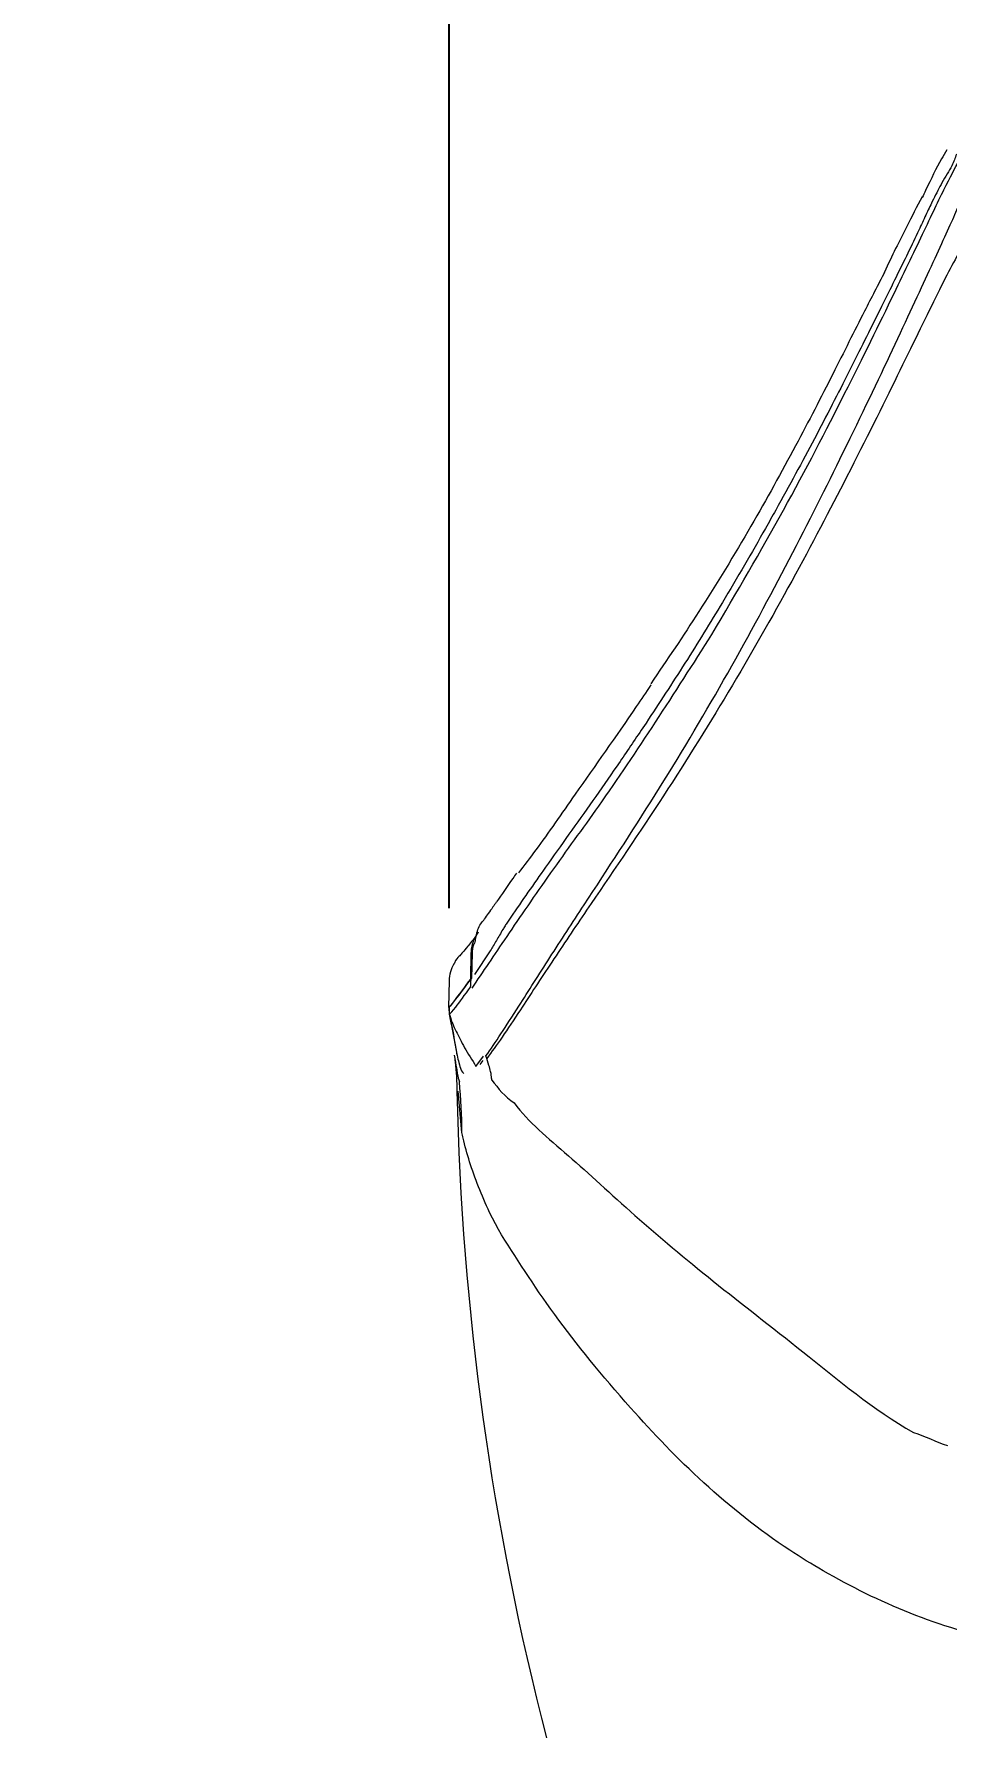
# Model space of a CAD drawing. Header units: inches. Extents: x 2.3 to 15.7, y 0.2 to 14.5.
# Drawn here: x 2.378 to 3.17, y 11.957 to 13.434 of the extents above; entities that cross this region are included whole.
import ezdxf

# ---------------------------------------------------------------- set-up
doc = ezdxf.new("R2010")
doc.units = ezdxf.units.IN
doc.header["$MEASUREMENT"] = 0
doc.header["$PDSIZE"] = -1
doc.layers.add('Dim', color=1, linetype='Continuous')
doc.layers.add('Object', color=4, linetype='Continuous')
doc.styles.get("Standard").update_dxf_attribs({"font": 'romans.shx'})
doc.dimstyles.get("Standard").update_dxf_attribs({"dimtxt": 0.125, "dimasz": 0.18, "dimexe": 0.06, "dimexo": 0.0625, "dimgap": 0.09, "dimtad": 0, "dimtih": 1, "dimtoh": 1, "dimdec": 4, "dimlfac": 2, "dimzin": 0, "dimdsep": 46, "dimlunit": 5, "dimtxsty": 'Standard', "dimcen": 0.09, "dimadec": 0, "dimazin": 0, "dimtfac": 1, "dimtdec": 4, "dimtofl": 0, "dimtmove": 0, "dimatfit": 1, "dimfxl": 0, "dimfrac": 2, "dimtolj": 1, "dimtzin": 0, "dimarcsym": 0})

# ---------------------------------------------------------------- blocks, each defined once
blk = doc.blocks.new('*D2')
at = {"layer": 'Defpoints', "color": 0}
for p in [(4.1273, 14.1706), (2.7379, 12.614), (4.1273, 12.6138)]:
    blk.add_point(p, dxfattribs=at)
at = {"layer": 'Dim', "color": 0, "lineweight": -2}
for p, q in [((2.7379, 12.6765), (2.7379, 14.2306)), ((4.1273, 12.6763), (4.1273, 14.2306)), ((2.5579, 14.1706), (2.3779, 14.1706)), ((4.3073, 14.1706), (4.4873, 14.1706))]:
    blk.add_line(p, q, dxfattribs=at)
at = {"layer": 'Dim', "color": 0}
for points in [[(2.5579, 14.2006), (2.5579, 14.1406), (2.7379, 14.1706)], [(4.3073, 14.2006), (4.3073, 14.1406), (4.1273, 14.1706)]]:
    blk.add_solid(points, dxfattribs=at)
at = {"layer": 'Dim', "color": 0, "insert": (3.3976, 14.1706), "char_height": 0.125, "attachment_point": 5}
blk.add_mtext('\\A1;2 3/4\\P [70mm]', dxfattribs=at)

msp = doc.modelspace()

# ---------------------------------------------------------------- linework, layer by layer
at = {"layer": 'Object', "color": 4, "linetype": 'Continuous', "lineweight": 15}
for p, q in [((3.165275, 13.305358), (3.164555, 13.304061)), ((3.145299, 13.264361), (3.144192, 13.262011)), ((3.112968, 13.198227), (3.111039, 13.194341)), ((2.90865, 12.837088), (2.904472, 12.830813)), ((2.791377, 12.668784), (2.788471, 12.664356)), ((2.756586, 12.615402), (2.756945, 12.637446)), ((2.757776, 12.637446), (2.75742, 12.615601)), ((2.773567, 12.63962), (2.759901, 12.619202)), ((2.756739, 12.611742), (2.756866, 12.615539)), ((2.737885, 12.614003), (2.737474, 12.590498)), ((2.737642, 12.590496), (2.737476, 12.590496)), ((2.737638, 12.590496), (2.737963, 12.584288)), ((2.737809, 12.590647), (2.737642, 12.590496)), ((2.737642, 12.590496), (2.737647, 12.590496)), ((2.738125, 12.584615), (2.737809, 12.590647)), ((2.738096, 12.584363), (2.738125, 12.584615)), ((2.738074, 12.584179), (2.744659, 12.550011)), ((2.744659, 12.550011), (2.744843, 12.5491)), ((2.761197, 12.539436), (2.767627, 12.548237)), ((2.767128, 12.544636), (2.764393, 12.541078)), ((2.770531, 12.54613), (2.769871, 12.548469)), ((2.772372, 12.540328), (2.770531, 12.54613)), ((2.748974, 12.482033), (2.745698, 12.518035)), ((2.780571, 12.397894), (2.772848, 12.412804))]:
    msp.add_line(p, q, dxfattribs=at)
for centre, radius, start, end in [((2.757361, 12.611947), 0.025502, 89.067111, 90.932889), ((2.767406, 12.61329), 0.029527, 149.46629, 178.999812), ((2.317571, 12.48667), 0.431809, 8.312818, 13.110267), ((2.310243, 12.482283), 0.438732, 359.967384, 5.735909), ((5.177865, 12.569249), 2.433699, 181.206276, 194.563883)]:
    msp.add_arc(centre, radius, start, end, dxfattribs=at)
for points, knots in [([(2.96585, 12.913867), (2.987117, 12.950099), (3.02964, 13.022545), (3.082579, 13.125177), (3.122566, 13.206417), (3.151011, 13.266096), (3.170427, 13.30671), (3.178051, 13.320692), (3.181862, 13.327682)], [0, 0, 0, 0, 0.18676882, 0.37344698, 0.56004262, 0.7067485, 0.85338971, 1, 1, 1, 1]), ([(3.169638, 13.333922), (3.168064, 13.331314), (3.161563, 13.320542), (3.155315, 13.307484), (3.149224, 13.294664), (3.148273, 13.292661)], [0, 0, 0, 0, 0.21233124, 0.87699543, 1, 1, 1, 1]), ([(3.177871, 13.330181), (3.176831, 13.326965), (3.175175, 13.321847), (3.169867, 13.313226), (3.166806, 13.307981), (3.165275, 13.305358)], [0, 0, 0, 0, 0.45791401, 0.72890422, 1, 1, 1, 1]), ([(3.164555, 13.304061), (3.162026, 13.299214), (3.157702, 13.290926), (3.151422, 13.277564), (3.14734, 13.268763), (3.145299, 13.264361)], [0, 0, 0, 0, 0.41319652, 0.70653704, 1, 1, 1, 1]), ([(2.769871, 12.548469), (2.774008, 12.554515), (2.782283, 12.56661), (2.800721, 12.595257), (2.824813, 12.633283), (2.864685, 12.694333), (2.916969, 12.773696), (2.976891, 12.874235), (3.030822, 12.973755), (3.079943, 13.071394), (3.121887, 13.159004), (3.14929, 13.218151), (3.165614, 13.253636), (3.175041, 13.274291), (3.179517, 13.284537), (3.181727, 13.289597)], [0, 0, 0, 0, 0.0353243, 0.07066022, 0.12355078, 0.17646554, 0.28133726, 0.38573524, 0.48996532, 0.59416751, 0.71044958, 0.826795, 0.88499561, 0.94320204, 1, 1, 1, 1]), ([(3.148121, 13.293257), (3.143647, 13.284708), (3.133434, 13.265191), (3.121959, 13.241919), (3.115217, 13.227677), (3.115132, 13.227496)], [0, 0, 0, 0, 0.43493099, 0.99283648, 1, 1, 1, 1]), ([(3.192565, 13.262823), (3.189491, 13.258815), (3.183277, 13.250713), (3.172854, 13.231961), (3.155901, 13.198351), (3.128273, 13.141138), (3.086073, 13.05599), (3.036201, 12.960971), (2.981237, 12.864377), (2.92007, 12.766821), (2.866949, 12.689438), (2.826482, 12.629338), (2.802012, 12.59186), (2.783231, 12.563742), (2.774764, 12.552), (2.770531, 12.54613)], [0, 0, 0, 0, 0.05673702, 0.11469005, 0.17263867, 0.28858446, 0.40461056, 0.50926554, 0.61394701, 0.71763281, 0.82268452, 0.87570206, 0.92869472, 0.96435327, 1, 1, 1, 1]), ([(3.144192, 13.262011), (3.141056, 13.255446), (3.13492, 13.242602), (3.124391, 13.221218), (3.116777, 13.205893), (3.112968, 13.198227)], [0, 0, 0, 0, 0.34319888, 0.67149037, 1, 1, 1, 1]), ([(3.115615, 13.227946), (3.109854, 13.216827), (3.095688, 13.189481), (3.070424, 13.138846), (3.038318, 13.076424), (2.999557, 13.006514), (2.957146, 12.936505), (2.926831, 12.891842), (2.912768, 12.871125)], [0, 0, 0, 0, 0.11117555, 0.27341383, 0.4470437, 0.63307893, 0.82979278, 1, 1, 1, 1]), ([(3.111039, 13.194341), (3.106853, 13.185916), (3.098482, 13.169066), (3.080249, 13.132711), (3.055318, 13.084147), (3.030093, 13.037562), (3.003465, 12.990003), (2.977644, 12.945594), (2.942685, 12.888781), (2.919995, 12.85432), (2.90865, 12.837088)], [0, 0, 0, 0, 0.084977606, 0.169954184, 0.339930388, 0.509893786, 0.552379496, 0.722331347, 0.861157266, 1, 1, 1, 1]), ([(2.757808, 12.607255), (2.767353, 12.621376), (2.786459, 12.649639), (2.825584, 12.707111), (2.886891, 12.790259), (2.933279, 12.862878), (2.96585, 12.913867)], [0, 0, 0, 0, 0.18659799, 0.37350002, 0.56010115, 1, 1, 1, 1]), ([(2.912911, 12.870128), (2.908682, 12.86385), (2.886649, 12.831137), (2.852182, 12.782703), (2.818804, 12.73449), (2.802952, 12.713648), (2.797979, 12.70711)], [0, 0, 0, 0, 0.10630186, 0.55383802, 0.86004925, 1, 1, 1, 1]), ([(2.904472, 12.830813), (2.897495, 12.820454), (2.883541, 12.799736), (2.862472, 12.769668), (2.841697, 12.740455), (2.817347, 12.70638), (2.801268, 12.683103), (2.791377, 12.668784)], [0, 0, 0, 0, 0.17861372, 0.35722846, 0.53584408, 0.71446112, 1, 1, 1, 1]), ([(2.796267, 12.707003), (2.795202, 12.705468), (2.788982, 12.696499), (2.783491, 12.688575), (2.77894, 12.682007)], [0, 0, 0, 0, 0.17116984, 1, 1, 1, 1]), ([(2.778749, 12.681718), (2.777777, 12.680319), (2.773855, 12.674675), (2.770611, 12.670315), (2.768171, 12.667037)], [0, 0, 0, 0, 0.24794526, 1, 1, 1, 1]), ([(2.76048, 12.646758), (2.760863, 12.649701), (2.761736, 12.656412), (2.765064, 12.66322), (2.767888, 12.666191), (2.768446, 12.666777)], [0, 0, 0, 0, 0.38523345, 0.87869801, 1, 1, 1, 1]), ([(2.788471, 12.664356), (2.788128, 12.663829), (2.78744, 12.662777), (2.786084, 12.660689), (2.785082, 12.659136), (2.784416, 12.658104)], [0, 0, 0, 0, 0.25139002, 0.50277335, 1, 1, 1, 1]), ([(2.763213, 12.655912), (2.762604, 12.654965), (2.759039, 12.649424), (2.753453, 12.64275), (2.750708, 12.639503), (2.749151, 12.637731), (2.748972, 12.637527)], [0, 0, 0, 0, 0.08684694, 0.50792586, 0.9434395, 1, 1, 1, 1]), ([(2.756945, 12.637446), (2.757236, 12.640111), (2.757895, 12.646141), (2.760731, 12.652275), (2.763026, 12.655218), (2.763434, 12.655742)], [0, 0, 0, 0, 0.39439685, 0.89226077, 1, 1, 1, 1]), ([(2.759786, 12.646531), (2.759486, 12.645934), (2.75814, 12.64325), (2.757935, 12.639985), (2.757776, 12.637446)], [0, 0, 0, 0, 0.22269617, 1, 1, 1, 1]), ([(2.784416, 12.658104), (2.782558, 12.654808), (2.778839, 12.64821), (2.775325, 12.642485), (2.773567, 12.63962)], [0, 0, 0, 0, 0.499694052, 1, 1, 1, 1]), ([(2.748972, 12.637527), (2.748285, 12.636603), (2.74695, 12.634805), (2.74354, 12.632306), (2.742236, 12.628417), (2.742147, 12.628149)], [0, 0, 0, 0, 0.49628307, 0.96532219, 1, 1, 1, 1]), ([(2.756586, 12.615402), (2.751112, 12.608019), (2.740166, 12.593255), (2.738373, 12.591416), (2.737476, 12.590496)], [0, 0, 0, 0, 0.50005634, 1, 1, 1, 1]), ([(2.756866, 12.615539), (2.751794, 12.608663), (2.741572, 12.594803), (2.73907, 12.592039), (2.737809, 12.590647)], [0, 0, 0, 0, 0.49613283, 1, 1, 1, 1]), ([(2.75742, 12.615601), (2.757214, 12.615593), (2.756799, 12.615577), (2.756657, 12.61546), (2.756586, 12.615402)], [0, 0, 0, 0, 0.49692249, 1, 1, 1, 1]), ([(2.738125, 12.584615), (2.739339, 12.585728), (2.741766, 12.587953), (2.751582, 12.601452), (2.75649, 12.608202)], [0, 0, 0, 0, 0.50000961, 1, 1, 1, 1]), ([(2.75649, 12.608202), (2.756504, 12.608243), (2.756557, 12.608395), (2.756658, 12.609574), (2.756703, 12.610784), (2.756739, 12.611742)], [0, 0, 0, 0, 0.07240155, 0.26559469, 1, 1, 1, 1]), ([(2.737847, 12.590496), (2.737895, 12.589229), (2.737961, 12.587465), (2.738036, 12.585416), (2.738071, 12.584466), (2.738076, 12.584186), (2.738074, 12.584181), (2.738074, 12.58418)], [0, 0, 0, 0, 0.53538302, 0.74553563, 0.95667923, 0.99234261, 1, 1, 1, 1]), ([(2.738125, 12.584615), (2.738125, 12.584615), (2.738438, 12.58399), (2.739549, 12.579176), (2.74366, 12.570177), (2.75076, 12.556012), (2.757724, 12.544953), (2.761197, 12.539436)], [0, 0, 0, 0, 0.00000864, 0.05526196, 0.3762723, 0.68883812, 1, 1, 1, 1]), ([(2.742351, 12.549146), (2.742628, 12.547258), (2.744207, 12.536531), (2.744473, 12.526242), (2.744692, 12.517763)], [0, 0, 0, 0, 0.17595009, 1, 1, 1, 1]), ([(2.743182, 12.545063), (2.743617, 12.541929), (2.744729, 12.533933), (2.745844, 12.528888), (2.746614, 12.526616), (2.746778, 12.526131)], [0, 0, 0, 0, 0.33651651, 0.85861693, 1, 1, 1, 1]), ([(2.744843, 12.5491), (2.74533, 12.54685), (2.746508, 12.541404), (2.748496, 12.535106), (2.749775, 12.533985), (2.750574, 12.533284)], [0, 0, 0, 0, 0.20894713, 0.5057324, 1, 1, 1, 1]), ([(2.774814, 12.527564), (2.774805, 12.528081), (2.774774, 12.529973), (2.77423, 12.533977), (2.772925, 12.538439), (2.772372, 12.540328)], [0, 0, 0, 0, 0.17821663, 0.65214957, 1, 1, 1, 1]), ([(2.774814, 12.527564), (2.780556, 12.520295), (2.786299, 12.513027), (2.794206, 12.507755), (2.794206, 12.507755)], [0, 0, 0, 0, 0.99998145, 1, 1, 1, 1]), ([(2.794206, 12.507755), (2.794206, 12.507755), (2.806849, 12.490897), (2.840113, 12.464237), (2.896953, 12.411098), (2.965188, 12.353826), (3.0475, 12.290651), (3.105696, 12.242069), (3.140635, 12.222104), (3.140636, 12.222104)], [0, 0, 0, 0, 0.00000228, 0.19620801, 0.3923085, 0.58652932, 0.78054452, 0.99999785, 1, 1, 1, 1]), ([(2.772848, 12.412804), (2.769538, 12.420271), (2.76293, 12.435175), (2.755435, 12.456841), (2.751127, 12.472405), (2.749326, 12.480461), (2.748974, 12.482033)], [0, 0, 0, 0, 0.31004594, 0.61888719, 0.92560949, 1, 1, 1, 1]), ([(4.084635, 12.397894), (4.074425, 12.381254), (4.053958, 12.3479), (4.011974, 12.292284), (3.964904, 12.236444), (3.912912, 12.182861), (3.856174, 12.13518), (3.788734, 12.092102), (3.709856, 12.056134), (3.619724, 12.033664), (3.525599, 12.030805), (3.43853, 12.032682), (3.359211, 12.031325), (3.288742, 12.031982), (3.213378, 12.039781), (3.13639, 12.063519), (3.075696, 12.093604), (3.015198, 12.130751), (2.956724, 12.1775), (2.888527, 12.249084), (2.82595, 12.32599), (2.795691, 12.373935), (2.780571, 12.397894)], [0, 0, 0, 0, 0.05168868, 0.10361491, 0.15538266, 0.20142607, 0.24756603, 0.29348705, 0.34630595, 0.39893951, 0.44995917, 0.50102998, 0.53943901, 0.57796626, 0.61627304, 0.66550922, 0.71487956, 0.735412, 0.79408145, 0.85282806, 0.92645755, 1, 1, 1, 1]), ([(3.140636, 12.222104), (3.140636, 12.222103), (3.150538, 12.219275), (3.160125, 12.213666), (3.170254, 12.210773), (3.170254, 12.210773)], [0, 0, 0, 0, 0.00003456, 0.99996621, 1, 1, 1, 1])]:
    msp.add_open_spline(points, degree=3, knots=knots, dxfattribs=at)

# ---------------------------------------------------------------- dimensions: what is measured, and where the dimension line sits
at = {"layer": 'Dim'}
dim = msp.add_linear_dim(base=(4.127323, 14.170607), p1=(2.737885, 12.614003), p2=(4.127323, 12.613806), dimstyle='Standard', override={"dimpost": '\\X'}, dxfattribs=at)
dim.commit()
dim.dimension.update_dxf_attribs({"geometry": '*D2', "text_midpoint": (3.397583, 14.170607), "dimtype": 160})

doc.saveas('drawing.dxf')
